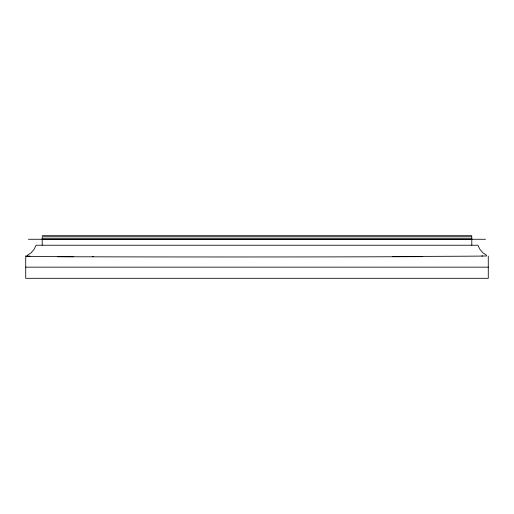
<?xml version="1.0" encoding="UTF-8"?>
<svg xmlns="http://www.w3.org/2000/svg" width="514" height="514" viewBox="0 0 514 514"><rect width="100%" height="100%" fill="white"/><g stroke="black" fill="none" stroke-linecap="round" stroke-linejoin="round"><path stroke-width="0.77" d="M27.3 255.387L31.058 252.849L34.078 249.341L36.076 245.229L477.924 245.229L479.922 249.341L482.942 252.849L486.7 255.387M420.536 256.621L421.776 256.621M42.206 235.695L471.794 235.695M42.206 239.158L471.794 239.158M28.411 239.267L485.492 239.267M25.7 267.151L488.3 267.151M92.224 256.621L93.464 256.621M488.274 256.081L488.274 278.305L25.726 278.305L25.726 256.081M471.794 239.267L471.794 245.229M42.206 239.267L42.206 245.229M27.473 256.068A234.198 1.047 -0.1 0 1 25.848 255.959M73.322 256.717A234.256 0.932 -0.1 0 1 30.088 256.075M422.759 256.627A230.143 0.752 0 0 1 57.703 256.711M482.601 256.068A234.256 0.777 0 0 1 392.709 256.467M481.791 255.953A234.198 0.925 0.1 0 1 486.43 256.068M471.794 236.813L42.206 236.813L42.206 239.042L471.794 239.042L471.794 236.813"/></g></svg>
